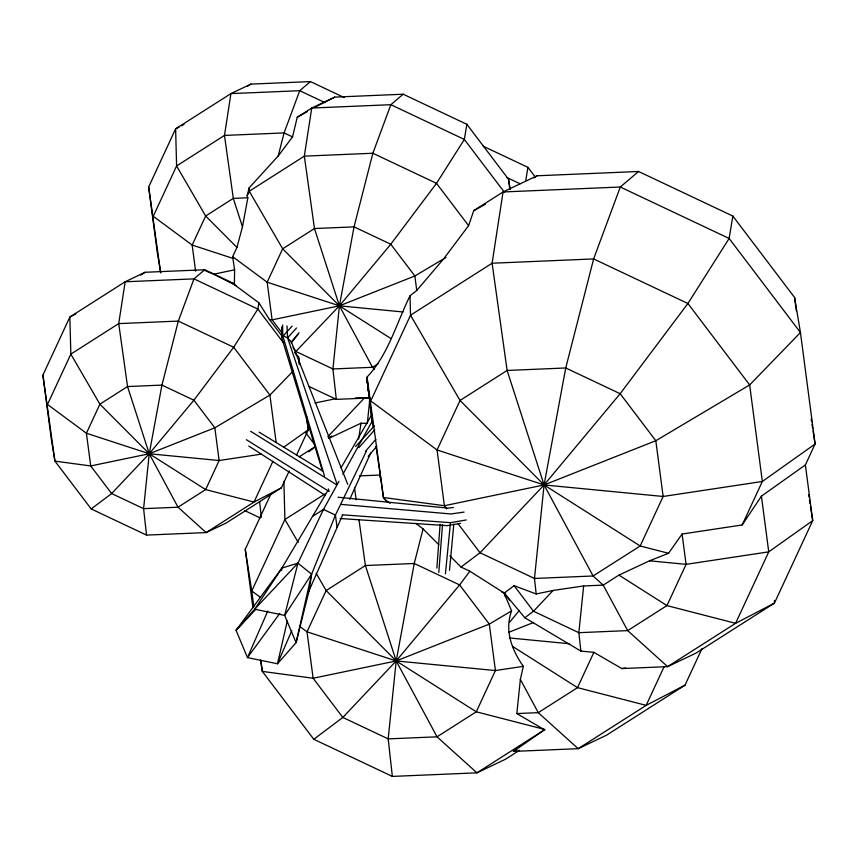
<?xml version="1.0" encoding="UTF-8"?>
<svg xmlns="http://www.w3.org/2000/svg" width="858" height="858" viewBox="0 0 858 858"><rect width="100%" height="100%" fill="white"/><g stroke="black" fill="none" stroke-linecap="round" stroke-linejoin="round"><path stroke-width="1.29" d="M234.373 284.684L234.599 269.841L232.647 256.692L236.937 247.436L242.471 226.791L247.844 197.769L247.125 195.838L249.174 187.848L278.174 156.006L292.524 136.905L297.243 117.278L311.722 108.044L334.663 97.115L403.206 94.219L466.849 124.303L508.537 179.29L510.178 189.157M436.872 568.05L440.111 524.27M438.792 572.49L442.524 524.495M701.898 648.766L685.006 685.177L606.509 735.199L578.185 748.68L513.395 751.415L544.487 729.804L516.848 713.566L520.356 679.397L523.337 666.334C511.861 650.032 504.322 630.512 511.593 610.853L503.775 592.438L524.817 617.76L580.887 651.083L593.886 652.337L621.846 668.564L667.621 666.634L695.935 653.153L774.431 603.131L812.708 520.613L805.383 464.929L815.1 443.994L800.45 332.518L794.594 297.511L732.839 216.055L638.567 171.493L537.044 175.783L503.056 191.967L473.745 210.65L468.597 225.654L443.683 258.837L416.752 290.454L410.017 295.838C396.471 323.037 388.363 354.708 367.02 377.08L369.337 397.973L336.304 399.367L308.869 386.4M449.485 570.377L453.839 524.099M445.42 573.83L450.386 523.573M805.383 464.929L761.421 496.171L742.17 524.967L682.089 534.041L668.543 553.292L649.549 560.81L618.94 575.107L603.217 585.135L583.644 585.96L578.85 632.678L580.887 651.083M281.542 570.527L281.907 568.071L327.745 490.765M366.366 451.147L335.435 515.079L311.604 574.174L309.234 590.143L296.085 642.663L277.488 663.77L247.479 657.603L236.068 630.33L281.907 568.071L297.941 563.148L323.477 509.427L338.996 481.317M358.59 439.082L361.025 423.187L367.331 423.444L369.97 397.769L355.426 397.962M231.821 282.797L258.901 302.82L257.872 309.062L233.666 347.243L193.897 400.193L149.238 453.753L111.647 493.554L91.195 508.944L54.944 461.121L51.501 440.572L42.9 375.139L69.863 317.01L125.161 281.778L145.109 272.276L204.708 269.755L230.963 282.164M466.849 124.303L464.35 139.436L436.507 183.333L390.776 244.23L339.414 305.823L294.648 352.756M525.664 181.038L527.917 167.342L483.204 146.214M732.839 216.055L729.139 238.46L687.901 303.485L620.162 393.704L544.079 484.942L480.04 552.745L461.014 567.052L449.914 555.887M504.954 596.106L505.448 593.489L501.522 591.87M311.604 574.174L296.085 642.663L284.674 615.39L297.941 563.148L311.604 574.174L284.674 615.39L254.665 609.212L236.068 630.33L255.995 609.105M287.269 620.999L277.488 663.77L291.774 630.641M278.174 156.006L284.084 132.915L299.732 90.701L310.467 81.585L344.144 97.512M415.851 523.337L423.08 528.925L414.242 563.481L396.192 660.939L388.181 738.877L392.353 776.415L476.951 772.833L505.276 759.351L519.562 750.246M307.647 593.822L342.567 515.143M267.782 611.014L247.479 657.603L279.805 613.395M349.742 499.313L370.71 453.013M148.659 186.969L160.703 272.951L157.261 252.402L148.659 186.969L175.622 128.839L230.92 93.608L250.868 84.105L310.467 81.585M247.125 195.838L249.26 191.237L249.174 187.848M272.919 461.314L254.011 502.059L206.124 532.582L146.525 535.092L91.195 508.944M252.917 607.721L245.238 549.335L271.128 493.511M283.633 343.05L257.872 309.062L193.972 278.871L125.161 281.778L118.726 323.605L127.542 386.55L149.238 453.753L178.003 507.207L206.124 532.582L226.072 523.08L281.37 487.837L289.243 470.892M296.536 455.148L308.333 429.719L306.617 416.634M593.886 652.337L577.509 687.644L538.256 712.655L516.848 713.566M664.113 666.677L646.171 705.362L578.185 748.68L538.256 712.655L520.356 679.397M742.17 524.967L762.344 481.477L815.1 443.994L813.041 430.845M342.878 474.292L372.619 420.409M322.394 470.903L281.703 337.559L292.117 326.126M341.034 467.792L371.611 414.972M281.907 568.071L254.665 609.212L297.941 563.148M583.644 585.96L553.142 590.433L536.186 593.972L514.103 585.671L504.257 593.082L469.873 571.235L459.598 584.909L396.192 660.939L342.825 717.449L313.792 739.285L262.334 671.406L260.424 659.984M291.173 342.835L297.93 334.566M347.715 484.341L291.377 341.988L299.045 332.668M509.47 622.35L519.326 610.521M368.2 456.456L376.726 446.299M365.369 451.426L375.89 439.264M358.934 447.586L374.785 429.772M336.979 484.03L287.602 337.891L296.525 327.992M355.598 446.535L374.356 425.943M327.885 436.668L364.511 397.887M553.142 590.433L533.494 611.239L524.817 617.76M293.211 371.01L269.916 395.055L214.832 427.81L149.238 453.753L90.712 465.948L54.944 461.121L42.9 375.139M315.379 106.939L331.992 98.595M403.206 94.219L390.862 104.697L372.865 153.25L354.043 226.866L339.414 305.823L332.925 368.961L336.304 399.367M638.567 171.493L620.291 187.012L593.629 258.934L565.733 367.975L544.079 484.942L534.47 578.464L536.186 593.972M308.741 451.78L313.942 447.855M283.773 447.168L308.333 429.719L307.132 422.072M247.522 86.24L250.868 84.105M333.119 98.102L334.663 97.115M140.648 275.118L145.109 272.276M533.73 177.896L537.044 175.783M377.97 363.803L372.501 367.288L332.925 368.961L296.182 351.598L292.975 347.361M299.27 456.778L315.025 446.739M328.507 438.148L331.864 436.014M325.021 493.929L284.899 519.498L251.759 590.958L253.839 606.778M313.127 516.023L323.477 509.427L335.435 515.079L337.055 527.327M445.988 257.475L414.854 275.976L339.414 305.823L272.115 319.852L269.423 319.487L258.901 302.82M511.593 610.853L489.307 624.109L396.192 660.939L313.116 678.249L262.334 671.406L260.95 660.853M297.243 117.278L307.443 111.465M473.745 210.65L485.392 204.225M179.183 126.984L175.622 128.839L176.598 165.948L153.25 216.28L192.171 245.066L233.097 258.43M181.564 125.751L183.944 124.517M75.804 313.921L69.863 317.01L70.839 354.118L47.49 404.45L86.411 433.236L149.238 453.753L219.133 460.521L261.486 454.129M281.37 487.837L254.011 502.059L205.652 489.586L149.238 453.753L99.893 404.172L70.839 354.118L118.726 323.605L178.325 321.085L233.666 347.243L269.916 395.055L276.147 442.503M685.006 685.177L646.171 705.362L577.509 687.644L512.634 646.439M513.395 751.415L516.827 749.785M328.668 438.438L361.025 423.187M508.633 632.346L533.601 622.479M205.92 270.978L213.685 274.195L234.599 269.841M315.025 403.003L335.961 398.638M460.531 523.316L447.479 525.675L340.143 518.522M466.226 519.959L450.589 522.672L342.288 514.8M523.337 666.334L495.42 670.548L396.192 660.939L307.014 631.81L299.571 626.308M621.846 668.564L625.772 667.974M464.092 512.076L450.933 513.974L341.398 504.418M453.389 507.496L448.144 508.14L338.041 497.222M247.844 197.769L233.301 198.38L205.652 216.002L192.171 245.066L195.603 271.192M359.405 475.9L380.287 475.021L383.451 497.49L386.497 501.512M403.163 311.99L339.414 305.823L267.17 282.218L232.647 256.692M649.549 560.81L686.078 564.35L768.747 551.855L812.708 520.613L810.467 506.306M509.373 637.944L569.347 643.747M668.543 553.292L640.175 545.978L544.079 484.942L460.027 400.471L410.532 315.208L410.017 295.838M282.636 325L282.754 335.682L287.602 337.891L291.377 341.988M506.981 177.574L520.077 183.773M325 102.638L299.732 90.701L230.92 93.608L224.485 135.435L233.301 198.38L242.471 226.791M292.524 136.905L284.084 132.915L224.485 135.435L176.598 165.948L205.652 216.002L236.937 247.436M232.175 282.743L234.599 283.891M461.014 567.052L469.873 571.235M244.562 510.531L260.264 517.964M313.792 739.285L392.353 776.415M213.685 274.195L236.122 285.575M259.073 432.132L322.597 470.903M250.665 431.306L336.282 484.588M246.375 439.704L329.107 491.505L328.346 488.942M390.862 338.502L339.414 305.823L282.668 248.799L249.26 191.237L304.333 156.145L372.865 153.25L436.507 183.333L468.597 225.654M618.94 575.107L666.945 605.598L735.596 623.316L774.431 603.131L774.366 600.493M248.799 446.053L325.375 495.474M260.264 597.243L251.759 590.958L245.238 549.335M390.047 503.378L384.877 499.388L383.344 496.879M374.538 369.122L372.501 367.288L339.414 305.823L314.468 228.539L304.333 156.145L311.722 108.044L390.862 104.697L464.35 139.436L504.386 192.246M423.08 528.925L438.813 544.733M295.409 353.56L298.477 356.767L299.732 364.285M527.917 167.342L535.156 176.887M514.103 585.671L533.494 611.239L578.85 632.678L627.691 630.609L666.945 605.598L686.078 564.35L682.089 534.041M446.761 508.848L444.39 505.716L437.065 449.978L460.027 400.471L507.121 370.452L565.733 367.975L620.162 393.704L655.812 440.733L663.137 496.471L640.175 545.978L593.082 575.986L534.47 578.464L480.04 552.745L457.861 523.477M503.775 592.438L509.663 600.203M281.746 332.55L272.115 319.852L267.17 282.218L282.668 248.799L314.468 228.539L354.043 226.866L390.776 244.23L414.854 275.976L416.752 290.454M269.423 319.487L282.035 336.121M305.738 432.732L314.436 444.208M298.209 542.417L284.899 519.498L283.891 481.306M316.173 573.359L326.147 590.551L396.192 660.939L476.276 711.808L544.937 729.514L476.951 772.833L437.033 736.818L396.192 660.939L365.401 565.54L358.955 519.54M282.754 335.682L324.549 476.179M369.337 397.973L368.758 395.302L369.101 397.94M379.719 475.225L380.148 477.767M811.185 419.015L811.604 421.643M812.011 424.281L812.633 428.217M808.633 494.605L809.04 497.2M809.448 499.806L810.059 503.71M367.02 377.08L383.451 497.49L444.39 505.716L544.079 484.942L655.812 440.733L749.656 384.942L800.45 332.518L729.139 238.46L620.291 187.012L503.056 191.967L492.106 263.224L507.121 370.452L544.079 484.942L593.082 575.986L603.217 585.135L627.691 630.609L667.621 666.634L735.596 623.316L768.747 551.855L761.421 496.171M371.535 416.398L372.554 423.23L368.532 391.849M372.747 424.517L373.133 427.112M376.029 446.535L380.287 475.021M354.536 488.009L356.199 499.839M366.956 380.073L367.299 382.604M367.803 386.4L368.382 390.68M794.594 297.511L796.331 310.735M508.537 179.29L509.877 189.554M366.87 380.973L367.213 383.58M367.728 387.484L368.243 391.398M369.455 400.579L372.383 422.908M298.477 356.767L299.324 364.414M259.588 501.565L261.336 517.224M204.805 270.613L204.708 269.755L193.972 278.871L178.325 321.085L161.947 385.103L149.238 453.753L143.597 508.655L146.525 535.092M287.001 325.933L287.602 337.891M281.671 326.834L281.703 337.559M99.893 404.172L86.411 433.236L90.712 465.948L111.647 493.554L143.597 508.655L178.003 507.207L205.652 489.586L219.133 460.521L214.832 427.81L193.897 400.193L161.947 385.103L127.542 386.55L99.893 404.172M410.532 315.208L370.753 400.954L437.065 449.978L544.079 484.942L663.137 496.471L762.344 481.477L749.656 384.942L687.901 303.485L593.629 258.934L492.106 263.224L410.532 315.208M326.147 590.551L307.014 631.81L313.116 678.249L342.825 717.449L388.181 738.877L437.033 736.818L476.276 711.808L495.42 670.548L489.307 624.109L459.598 584.909L414.242 563.481L365.401 565.54L326.147 590.551"/></g></svg>
